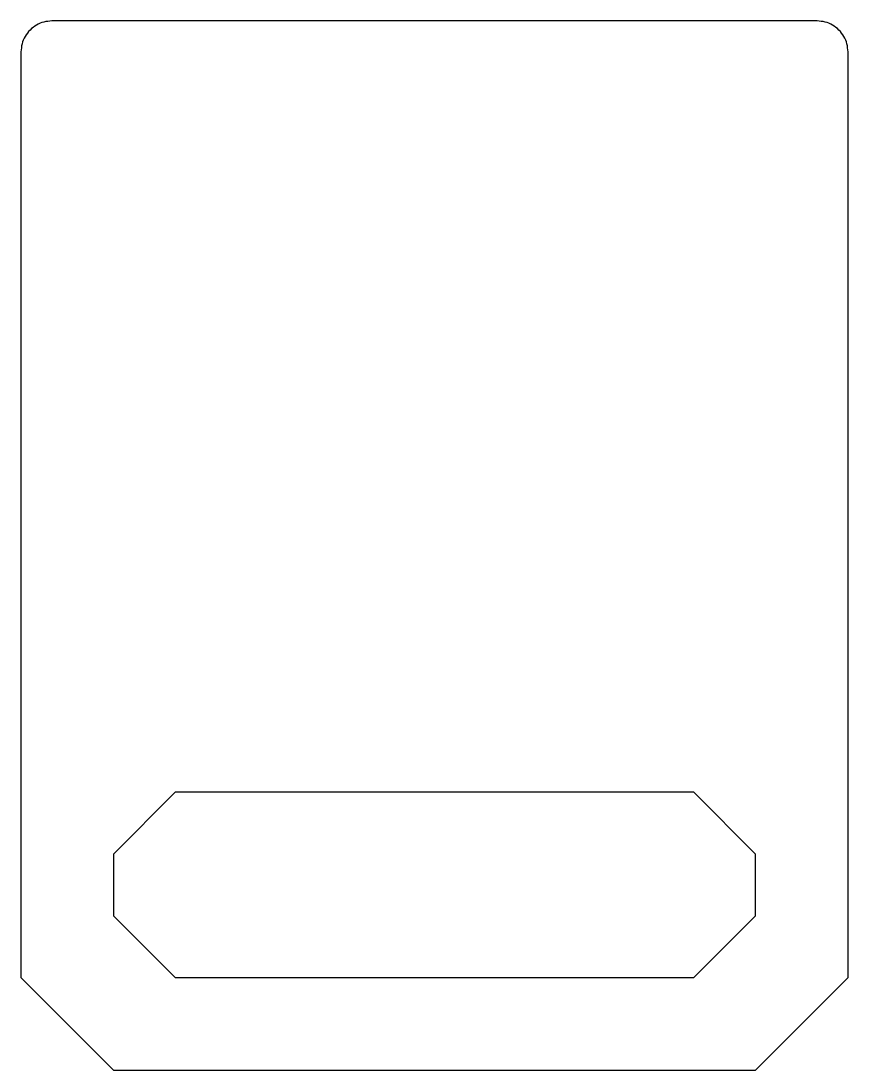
# Model space of a CAD drawing. Extents: x -67 to 67, y -85 to 85.
import ezdxf

# ---------------------------------------------------------------- set-up
doc = ezdxf.new("R2010")
doc.units = 0
doc.layers.get('0').update_dxf_attribs({"linetype": 'CONTINUOUS'})

msp = doc.modelspace()

# ---------------------------------------------------------------- linework, layer by layer
at = {"color": 7}
for p, q in [((62, 85), (-62, 85)), ((-67, 80), (-67, -70)), ((67, -70), (67, 80)), ((-52, -50), (-42, -40)), ((42, -40), (-42, -40)), ((42, -40), (52, -50)), ((-52, -50), (-52, -60)), ((52, -60), (52, -50)), ((-42, -70), (-52, -60)), ((52, -60), (42, -70)), ((-67, -70), (-52, -85)), ((-42, -70), (42, -70)), ((52, -85), (67, -70)), ((-52, -85), (52, -85))]:
    msp.add_line(p, q, dxfattribs=at)
for points in [[(-62, 85), (-62.437566, 84.966669), (-63.309078, 84.900282), (-64.528283, 84.375656), (-65.57749, 83.57749), (-66.375656, 82.528283), (-66.900282, 81.309078), (-66.966669, 80.437566), (-67, 80)], [(67, 80), (66.966669, 80.437566), (66.900282, 81.309078), (66.375656, 82.528283), (65.57749, 83.57749), (64.528283, 84.375656), (63.309078, 84.900282), (62.437566, 84.966669), (62, 85)]]:
    msp.add_open_spline(points, degree=3, knots=[0, 0, 0, 0, 1.308874, 2.606918, 3.915792, 5.224666, 6.52271, 7.831584, 7.831584, 7.831584, 7.831584], dxfattribs=at)

doc.saveas('drawing.dxf')
